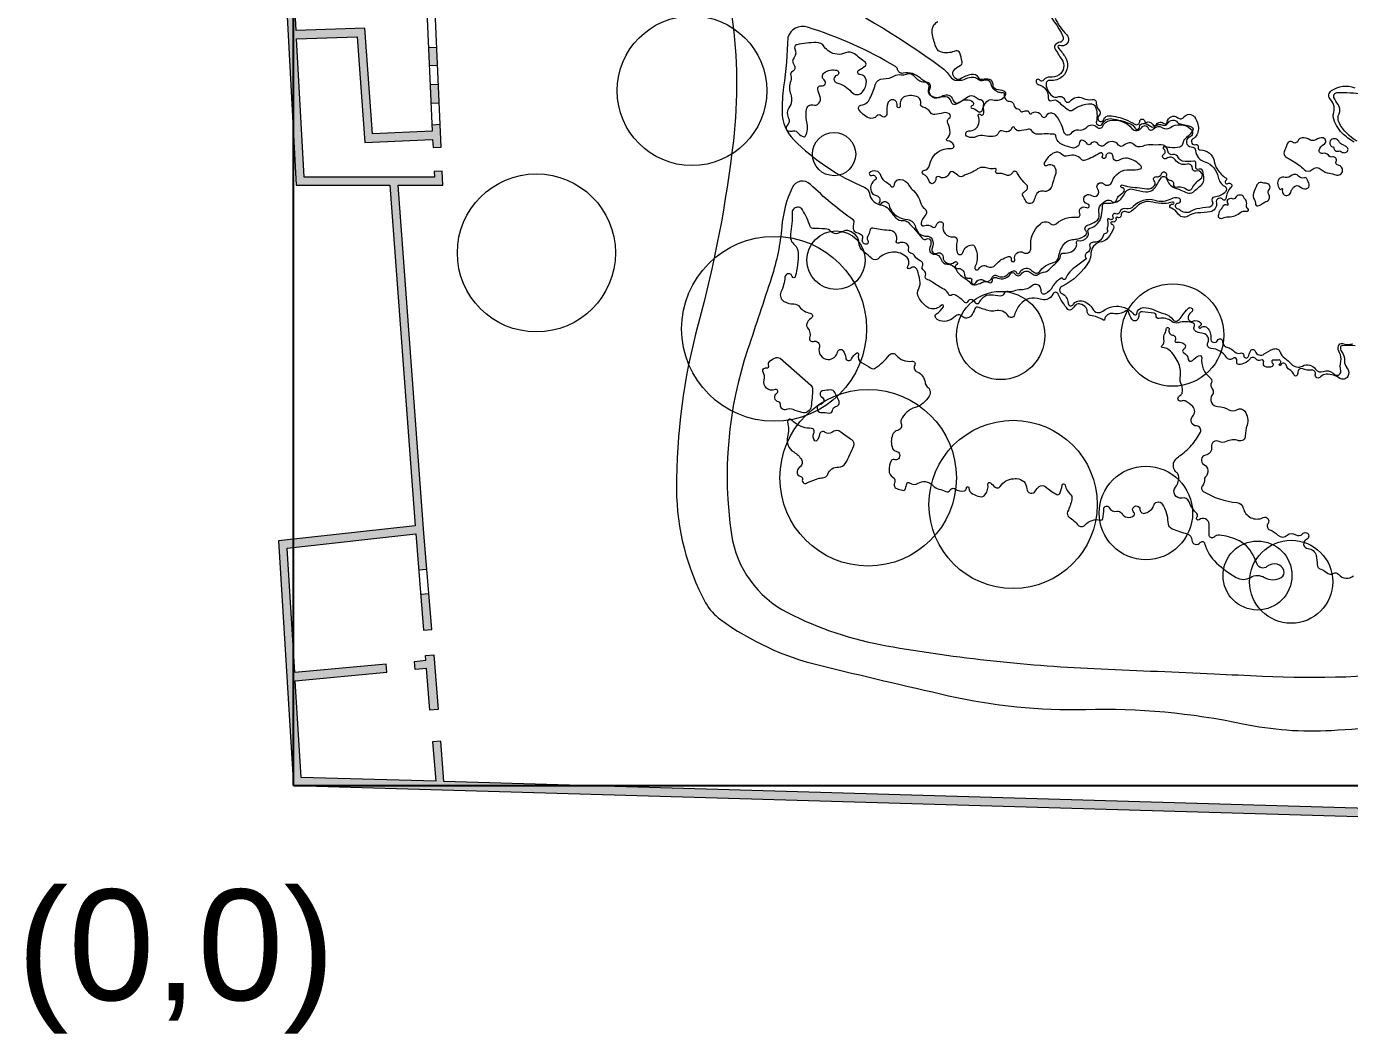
# Model space of a CAD drawing. Header units: millimetres. Extents: x -9917 to 681081, y -8103 to 293101.
# Drawn here: x -9736 to 28966, y -8103 to 21357 of the extents above; entities that cross this region are included whole.
import ezdxf

# ---------------------------------------------------------------- set-up
doc = ezdxf.new("R2010")
doc.units = ezdxf.units.MM
for name, color, linetype in [('archi', 7, 'Continuous'), ('rock', 30, 'Continuous'), ('water', 130, 'Continuous'), ('坐标系', 7, 'Continuous')]:
    doc.layers.add(name, color=color, linetype=linetype)
for name, color, linetype, lineweight in [('archiw', 255, 'Continuous', 0), ('plant', 90, 'Continuous', 0), ('road', 50, 'Continuous', 0)]:
    doc.layers.add(name, color=color, linetype=linetype, lineweight=lineweight)
doc.styles.get("Standard").update_dxf_attribs({"font": 'arial.ttf'})

msp = doc.modelspace()

# ---------------------------------------------------------------- hatches: boundary and pattern name
at = {"layer": 'archiw', "lineweight": 15}
h = msp.add_hatch(color=0, dxfattribs=at)
h.dxf.hatch_style = 1
h.paths.add_polyline_path([(2034, 4766), (1795, 4746), (1880, 3699), (2119, 3718)])
h.paths.add_polyline_path([(2314, 19669), (2074, 19659), (2099, 19109), (2339, 19120)])
h.paths.add_polyline_path([(2266, 20755), (2026, 20745), (2049, 20218), (2289, 20229)])
h.paths.add_polyline_path([(1622, 28506), (1862, 28519), (1811, 29413), (1571, 29399)])
h.paths.add_polyline_path([(1682, 31687), (1443, 31674), (1488, 30867), (1728, 30880)])
h.paths.add_polyline_path([(104122, 127758), (104122, 94953), (102619, 94953), (102619, 94713), (104122, 94713), (104122, 90938), (104362, 90938), (104362, 127758), (104362, 127998), (80583, 127998), (80583, 127758), (80583, 105038), (67095, 105038), (67095, 104566), (64754, 104566), (64754, 119844), (44763, 119844), (44763, 114596), (9495, 114596), (8212, 113274), (5853, 97610), (4160, 93590), (4160, 70024), (959, 66096), (-5863, 66096), (-5863, 42865), (-1639, 42865), (-1639, 37416), (1260, 37416), (1369, 33120), (-2714, 32981), (-1845, 16710), (895, 16710), (1635, 6752), (-2365, 6307), (-1927, -843), (42951, -2155), (43743, -1431), (45440, -1479), (47942, -1548), (47948, -1309), (45686, -1245), (45760, 1407), (45767, 1647), (45812, 3256), (47789, 3201), (47795, 3441), (46586, 3475), (46612, 4388), (46372, 4395), (46346, 3481), (45578, 3503), (45446, -1239), (43653, -1189), (42861, -1912), (2478, -732), (2383, 447), (2143, 428), (2236, -725), (-1701, -610), (-1874, 2219), (808, 2467), (785, 2706), (-1889, 2458), (-2112, 6094), (1653, 6513), (1737, 5466), (1976, 5485), (1891, 6539), (1136, 16710), (2447, 16710), (2428, 17120), (2188, 17110), (2196, 16950), (1118, 16950), (-1617, 16950), (-1834, 20997), (-59, 21057), (161, 17965), (2146, 18053), (2157, 17820), (2396, 17831), (2367, 18495), (2127, 18484), (2135, 18293), (384, 18215), (164, 21305), (-1846, 21237), (-1923, 22670), (1930, 22876), (1943, 22593), (2183, 22604), (2159, 23128), (-1936, 22910), (-2072, 25457), (2021, 25693), (1921, 27463), (1682, 27449), (1768, 25919), (-2084, 25697), (-2461, 32750), (1375, 32880), (1391, 32595), (1630, 32609), (1615, 32888), (1494, 37656), (-1399, 37656), (-1399, 43105), (-5623, 43105), (-5623, 65856), (1073, 65856), (4400, 69938), (4400, 93542), (6086, 97545), (8438, 113162), (9596, 114356), (44763, 114356), (44763, 90288), (43135, 90288), (43135, 90048), (43135, 89171), (43375, 89171), (43375, 90048), (44763, 90048), (44763, 87164), (45003, 87164), (45003, 100934), (64514, 100934), (64514, 87213), (64754, 87213), (64754, 87916), (65867, 87916), (65867, 88156), (64754, 88156), (64754, 101414), (64514, 101414), (64514, 101174), (45003, 101174), (45003, 114356), (45003, 119604), (64514, 119604), (64514, 104326), (64514, 103006), (64754, 103006), (64754, 103712), (64994, 103712), (64994, 104326), (67095, 104326), (67095, 87914), (67575, 87914), (67575, 88154), (67335, 88154), (67335, 104798), (80583, 104798), (80583, 90938), (80823, 90938), (80823, 127758)])
h = msp.add_hatch(color=0, dxfattribs=at)
h.dxf.hatch_style = 1
h.paths.add_polyline_path([(2179, 2972), (1940, 2952), (1951, 2815), (1613, 2783), (1635, 2544), (1970, 2575), (2068, 1359), (2308, 1379)])
h.paths.add_polyline_path([(2034, 4766), (1795, 4746), (1880, 3699), (2119, 3718)])

# ---------------------------------------------------------------- linework, layer by layer
at = {"layer": 'archi', "lineweight": 15}
for points in [[(-5863, 66096), (-5863, 42865), (-1639, 42865), (-1639, 37416), (1260, 37416), (1369, 33120), (-2714, 32981), (-1845, 16710), (895, 16710), (1635, 6752), (-2365, 6307), (-1927, -843), (42951, -2155)], [(1969, 22022), (2135, 18293), (384, 18215), (164, 21305), (-1846, 21237), (-1846, 21237), (-1923, 22670)], [(42861, -1912), (2478, -732), (2383, 447), (2143, 428), (2236, -725), (-1701, -610), (-1874, 2219), (808, 2467), (785, 2706), (-1889, 2458), (-2112, 6094), (1653, 6513), (1880, 3699), (2119, 3718), (1891, 6539), (1136, 16710), (1136, 16710), (2447, 16710), (2428, 17120), (2188, 17110), (2196, 16950), (1118, 16950), (-1617, 16950), (-1834, 20997), (-59, 21057), (161, 17965), (2146, 18053), (2157, 17820), (2396, 17831), (2208, 22033)], [(1973, 2576), (1635, 2544), (1613, 2783), (1951, 2815), (1940, 2952), (2179, 2972), (2308, 1379), (2068, 1359), (1970, 2575)]]:
    msp.add_lwpolyline(points, dxfattribs=at)
at = {"layer": 'archiw', "lineweight": 15}
for p, q in [((2026, 20745), (2266, 20755)), ((2049, 20218), (2289, 20229)), ((2074, 19659), (2314, 19669)), ((2099, 19109), (2339, 19120)), ((2127, 18484), (2367, 18495)), ((1737, 5466), (1976, 5485)), ((1795, 4746), (2034, 4766))]:
    msp.add_line(p, q, dxfattribs=at)
at = {"layer": 'plant', "lineweight": 15}
for centre, radius in [((9731, 19477), 2188), ((13887, 17624), 633), ((5181, 14733), 2312), ((12133, 12512), 2704), ((13945, 14519), 855), ((18759, 12317), 1291), ((23790, 12330), 1499), ((14886, 8154), 2582), ((19125, 7375), 2461), ((23009, 7125), 1366), ((26274, 5295), 1009), ((27259, 5112), 1215)]:
    msp.add_circle(centre, radius, dxfattribs=at)
at = {"layer": 'road', "lineweight": 15}
for points in [[(5295, 45373, 0.117487), (6962, 44868, -0.009858), (8476, 44748, -0.26019), (10039, 43659, -0.071128), (10647, 41771, -0.029523), (10896, 39522, 0.004389), (11473, 29928, -0.052523), (11334, 26055, -0.022956), (11018, 24387, 0.094006), (10894, 21649, -0.064369), (10943, 18013, -0.037371), (9912, 12647, 0.067052), (9279, 7819, 0.124747), (10132, 4501, 0.111289), (10566, 4007, 0.097707), (13458, 2670, 0.003362), (17236, 1780, 0.062606), (21248, 1379, -0.058207), (25845, 961, 0.065974), (28441, 765, 0.015775), (31578, 1041, 0.027374)], [(13018, 22550, -0.047284), (17020, 20168, -0.090689), (17280, 19894, 0.243834), (17482, 19780, 0.114675), (17755, 19833, -0.090373), (17942, 19878, -0.216643), (18090, 19821, 0.309639), (18265, 19787, -0.469609), (18474, 19681, 0.228222), (18649, 19460, 0.084164), (18765, 19427, 0.057719), (18808, 19427, -0.473202), (18866, 19371, 0.180995), (18908, 19222, 0.255358), (19016, 19172, -0.384101), (19143, 19071, 0.313044), (19267, 18945, -0.250683), (19336, 18888, 0.471347), (19411, 18866, -0.231556), (19557, 18885, -0.332852), (19596, 18830, 0.66819), (19649, 18806, -0.515809), (19960, 18742, 0.651192), (20100, 18742, -0.538402), (20342, 18783, -0.069402), (20506, 18548, -0.067005), (20598, 18288, 0.659482), (20835, 18240, -0.285891), (21042, 18330, 0.244231), (21281, 18412, -0.428948), (21582, 18412, 0.542566), (21750, 18443, -0.2548), (21953, 18607, -0.26675), (22602, 18376, 0.519446), (22888, 18404, -0.650484), (23078, 18385, 0.593412), (23227, 18357, -0.390889), (23498, 18396, 0.31012), (23714, 18396, -0.345545), (24326, 18357, -0.559331), (24283, 18118, 0.825089), (24334, 17839, -0.379247), (24460, 17726, 0.296806), (24734, 17393, -0.279591), (25126, 16945, 0.224489), (25309, 16687, -0.496845), (25333, 16513, -0.177061), (25007, 16363, 0.552791), (24948, 16248, -0.55659), (24854, 16068, 0.033517), (24500, 16019, 0.09168), (24337, 15952, -0.319015), (24034, 15966, 0.071886), (23928, 16027, -0.804144), (23955, 16190, 0.869208), (23967, 16338, 0.179327), (23743, 16309, -0.198898), (23277, 16265, 0.294707), (22640, 16086, -0.285254), (22440, 16026, 0.39902), (22239, 15918, -0.4752), (22135, 15878, 0.746968), (22043, 15790, -0.868244), (21947, 15722, 0.820152), (21883, 15682, -0.183426), (21883, 15486, 0.183426), (21883, 15389, -0.502732), (21825, 15299, 0.354684), (21759, 15237, -0.377775), (21542, 15050, 0.08858), (21413, 15028, 0.419454), (21365, 14925, -0.398768), (21284, 14733, 0.512017), (21254, 14592, -0.429697), (21251, 14550, -0.020018), (20941, 14318, 0.084486), (20746, 14129, 0.054554), (20659, 13977, -0.653528), (20584, 13977, 0.44488), (20533, 13993, 0.13462), (20277, 13738, -0.139274), (20067, 13533, -0.603551), (19944, 13615, 0.164031), (19915, 13742, 0.461377), (19692, 13778, -0.181292), (19353, 13656, 0.101833), (19145, 13615, -0.159738), (18979, 13602, 0.378812), (18853, 13536, -0.337403), (18750, 13471, -0.005395), (18476, 13500, 0.221342), (18243, 13422, 0.073413), (18119, 13265, -0.579435), (18036, 13265, 0.245668), (17879, 13366, 0.382062), (17796, 13304, -0.602843), (17718, 13281, 0.060609), (17456, 13491, 0.292001), (17309, 13489, -0.464908), (17249, 13507, 0.170742), (17096, 13671, -0.041705), (16772, 13876, 0.096984), (16629, 13947, -0.434609), (16561, 14075, 0.345134), (16511, 14218, -0.381785), (16475, 14351, 0.460058), (16409, 14505, -0.195962), (16253, 14636, 0.222231), (16127, 14730, -0.433988), (16066, 14832, 0.405488), (15959, 15029, 0.179523), (15780, 15019, -0.656355), (15710, 15085, 0.526382), (15489, 15393, -0.05244), (15235, 15414, 0.002442), (15021, 15454, 0.451919), (14932, 15383, -0.14657), (14876, 15227, 0.327641), (14876, 15100, -0.679921), (14805, 14987, -0.480095), (14723, 15140, 0.339545), (14694, 15253, 0.112999), (14554, 15319, -0.28468), (14464, 15406, -0.115538), (14462, 15563, -0.02368), (14479, 15629, 0.327611), (14460, 15687, -0.040462), (13197, 16738, 0.517845), (12661, 16640, 0.088027), (12358, 15496, -0.058069), (12058, 14012, -0.002144), (11367, 11923, 0.11843), (10887, 6494, 0.242048), (12526, 4212, 0.075076), (15425, 3240, 0.033051), (21698, 2563, -0.001142), (25006, 2419, -0.000488), (26418, 2352, 0.04125), (31287, 2521, 0.076392)], [(12532, 21039, -0.029703), (12413, 19588, 0.039049), (12367, 18856, 0.195015), (12710, 18045, 0.097082), (14784, 16650, -0.256811), (14920, 16479, 0.335439), (15293, 16126, -0.206461), (15476, 16023, 0.022403), (15696, 15758, 0.243447), (15907, 15679, -0.229557), (16052, 15629, -0.033638), (16456, 15170, 0.373586), (16598, 15142, -0.520661), (16718, 15084, -0.149871), (16692, 14888, 0.550153), (16817, 14695, -0.342433), (17023, 14539, 0.341441), (17199, 14405, -0.285856), (17459, 14246, 0.153085), (17693, 14003, -0.088035), (17882, 13852, 0.245201), (18012, 13802, 0.095724), (18213, 13865, -0.25191), (18427, 13865, 0.607369), (18519, 13928, -0.580256), (18629, 14010, 0.125937), (18822, 13978, 0.245205), (19048, 14123, -0.578943), (19177, 14123, 0.569963), (19372, 14120, -0.430525), (19619, 14173, -0.002622), (19733, 14094, 0.317063), (19841, 14094, -0.133551), (20072, 14178, 0.174997), (20136, 14207, -0.009888), (20417, 14473, 0.183243), (20509, 14652, -0.39541), (20597, 14728, 0.105309), (20825, 14766, 0.222146), (20977, 14926, 0.162167), (20977, 15036, -0.562083), (21024, 15091, 0.263078), (21294, 15192, 0.272724), (21319, 15344, -0.441286), (21374, 15454, 0.28928), (21708, 15825, 0.026615), (21742, 16116, -0.449458), (21839, 16192, 0.128472), (22121, 16213, 0.221737), (22379, 16461, -0.403156), (22658, 16591, 0.06725), (23006, 16522, 0.29245), (23311, 16692, -0.01996), (23453, 16931, -0.655239), (23614, 16904, 0.245774), (23851, 16639, -0.014614), (24217, 16489, 0.283663), (24388, 16513, 0.011353), (24644, 16733, 0.241267), (24709, 16903, 0.028003), (24671, 17129, 0.474561), (24569, 17181, -0.549163), (24466, 17248, 0.007594), (24466, 17375, 0.467995), (24410, 17420, -0.097941), (24083, 17420, -0.250089), (23965, 17518, 0.356885), (23793, 17609, -0.453201), (23652, 17717, 0.41061), (23455, 17893, -0.026055), (23143, 17893, 0.11746), (22908, 17850, -0.32104), (22661, 17901, 0.248915), (22523, 17950, 0.142089), (22353, 17871, -0.439524), (22212, 17888, 0.483919), (21822, 17904, -0.498418), (21612, 17918, 0.539659), (21390, 17918, -0.539659), (21299, 17918, 0.140222), (21173, 18026, 0.52864), (21064, 17961, -0.470417), (20851, 17805, -0.030552), (20577, 17891, -0.287793), (20379, 18155, 0.367364), (20331, 18203, 0.040484), (19856, 18203, -0.307238), (19672, 18307, 0.361322), (19573, 18351, -0.046101), (19308, 18302, -0.345432), (19168, 18392, 0.737251), (19092, 18390, -0.333557), (18947, 18277, -0.089848), (18799, 18302, 0.40558), (18708, 18261, -0.30483), (18530, 18137, -0.051563), (18285, 18159, 0.151419), (18057, 18134, -0.207134), (17791, 18134, -0.845359), (17832, 18302, 0.369635), (18123, 18516, 0.156205), (18104, 18752, -0.86701), (18165, 18787, 0.747844), (18272, 18831, -0.04181), (18266, 19104, 0.404913), (18178, 19207, -0.170021), (18040, 19271, 0.370941), (17787, 19286, -0.050653), (17457, 19084, -0.499743), (17313, 19159, 0.35632), (17152, 19300, 0.099801), (16966, 19270, -0.325565), (16714, 19339, -0.299213), (16695, 19550, 0.474996), (16623, 19721, -0.119521), (16412, 19843, 0.245856), (15910, 19988, -0.41899), (15748, 20096, 0.214924), (15684, 20188, 0.059715), (13109, 21335, 0.40794), (12532, 21039, 16.417228)], [(28198, 18097, 0.142221), (27976, 18041, -0.272897), (27806, 18041, 0.142221), (27585, 18097, 0.294574), (27451, 18005, -0.503789), (27306, 17969, 0.508546), (27146, 17927, 0.002132), (27054, 17690, 0.340964), (27095, 17551, 0.033547), (27301, 17422, -0.072389), (27636, 17175, 0.41121), (27873, 17175, -0.41121), (28141, 17175, 0.168794), (28379, 17062, -0.066807), (28564, 17015, 0.501422), (28765, 17139, 0.405169), (28636, 17298, -0.505609), (28574, 17410, 0.600939), (28473, 17539, -0.28763), (28348, 17590, 0.327952), (28189, 17642, -0.573237), (28080, 17739, -0.245902), (28209, 17900, 0.704315), (28198, 18097, 2.937902)], [(28769, 17896, -0.156783), (28654, 17998, 0.440407), (28433, 18044, 0.41398), (28406, 17882, 0.211618), (28487, 17835, -0.400071), (28504, 17815, 0.248729), (28544, 17726, 0.284808), (28653, 17714, -0.322276), (28712, 17704, 0.448933), (28908, 17713, 0.35423), (28908, 17804, 0.125224), (28822, 17868, -0.044765), (28769, 17896, -5.745216)], [(27085, 16938, 0.552008), (26862, 16773, 0.121368), (26917, 16605, 0.553344), (26976, 16605, -0.929186), (27010, 16587, 0.300109), (27033, 16449, 0.218942), (27132, 16409, 0.327043), (27249, 16503, -0.116292), (27331, 16656, -0.413316), (27523, 16668, 0.199481), (27696, 16609, 0.267212), (27773, 16660, 0.275009), (27761, 16816, -0.069818), (27718, 16901, 0.42908), (27653, 16931, -0.336629), (27471, 16980, 0.416335), (27284, 17003, -0.175708), (27085, 16938, -17.144836)], [(26155, 16483, 0.236101), (26183, 16288, -0.171639), (26215, 16171, 0.503179), (26286, 16110, 0.125901), (26421, 16178, -0.125157), (26528, 16233, 0.259254), (26620, 16314, 0.214624), (26611, 16418, -0.300514), (26624, 16597, 0.340614), (26624, 16715, 0.213443), (26522, 16769, -0.039759), (26395, 16789, 0.355931), (26259, 16722, 0.013968), (26155, 16483, 3.441635)], [(25146, 15853, -0.194528), (25211, 16015, 0.095432), (25269, 16104, -0.475876), (25377, 16137, 0.846128), (25414, 16175, -0.776961), (25532, 16322, 0.412203), (25652, 16367, -0.638829), (25869, 16367, 0.057583), (25912, 16297, -0.233802), (25945, 16139, 0.314678), (25983, 16034, -0.867042), (25937, 15941, 0.261533), (25786, 15912, -0.177425), (25426, 15781, 0.109601), (25242, 15740, -0.762091), (25146, 15853, -0.138528)]]:
    msp.add_lwpolyline(points, format="xyb", dxfattribs=at)
at = {"layer": 'rock', "lineweight": 15}
for points in [[(19997, 21869, -0.099757), (20583, 21067, -0.48915), (20493, 20893, 0.140814), (20364, 20829, 0.354002), (20346, 20712, 0.018941), (20549, 20395, -0.413491), (20469, 19941, -0.18235), (20196, 19871, 0.270413), (20025, 19795, -0.511844), (19895, 19795, 0.527553), (19813, 19793, 0.522719), (19870, 19655, -0.383729), (20150, 19261, 0.605612), (20257, 19189, -0.328616), (20444, 19162, 0.04504), (20741, 18918, 0.307561), (20871, 18918, -0.05315), (21092, 19036, -0.105289), (21417, 19093, -0.287888), (21524, 19021, -0.167279), (21560, 18581, 0.906354), (21741, 18516, -0.331389), (22009, 18658, -0.052243), (22533, 18519, -0.173345), (22691, 18384, 0.766648), (22822, 18419, -0.412044), (22922, 18519, -0.180751), (23148, 18436, 0.371801), (23274, 18436, -0.291463), (23506, 18470, 0.380569), (23636, 18511, -0.225929), (23796, 18617, -0.27982), (23927, 18561, 0.208344), (24020, 18506, -0.068015), (24346, 18419, -0.430889), (24382, 18321, -0.128798), (24202, 18112, 0.211679), (24083, 17918, -0.306228), (24005, 17831, -0.095919), (23713, 17814, -0.017977), (23556, 17840, 0.922579), (23534, 17767, 1.454076)], [(14926, 17084, -0.572928), (15251, 17005, 0.202942), (15422, 16798, -0.113379), (15552, 16689, 0.715253), (15652, 16721, -0.415844), (15819, 16882, -0.27917), (16077, 16718, 0.097839), (16176, 16589, -0.151316), (16426, 16181, 0.189276), (16533, 16032, -0.474467), (16555, 15828, 0.148607), (16432, 15591, 0.572952), (16507, 15527, -0.236965), (16782, 15488, 0.528539), (16867, 15520, -0.237476), (16967, 15640, -0.623487), (17081, 15543, 0.525044), (17373, 15205, -0.520242), (17488, 15075, 0.119269), (17488, 14748, 0.786881), (17654, 14748, -0.344538), (17930, 14966, -0.268227), (17992, 14931, -0.256094), (18009, 14329, 0.999362), (18124, 14269, -0.434099), (18367, 14339, 0.375769), (18608, 14381, -0.167214), (18993, 14625, -0.585223), (19069, 14542, 1.377398), (19177, 14542, -0.686476), (19424, 14743, 0.614114), (19645, 14888, -0.249252), (19922, 15588, -0.367937), (20223, 15588, 0.367937), (20385, 15588, -0.206857), (21001, 15776, 0.594389), (21077, 15885, -0.763196), (21269, 16057, 1.227631), (21308, 16160, -1.287652), (21421, 16414, 0.89258), (21604, 16599, -0.935626), (21773, 16756, 0.551506), (22023, 16819, -0.3488), (22545, 17164, 0.082208), (22844, 17188, 0.55888), (22871, 17271, 0.169745), (22475, 17500, 0.205045), (22232, 17447, -0.616576), (22049, 17543, 1.019363), (21836, 17543, -1.35225), (21743, 17570, 0.809619), (21660, 17653, -0.058016), (21238, 17444, -0.310135), (21112, 17477, 0.312304), (20739, 17573, -0.309892), (20543, 17623, 0.348165), (20323, 17663, 0.157096), (20034, 17364, 0.767705), (20114, 17294, -0.488257), (20357, 17214, -0.174207), (20357, 17008, 0.022406), (20257, 16686, -0.404876), (20011, 16536, 0.380759), (19788, 16413, -0.010043), (19728, 16254, -0.365505), (19585, 16177, -0.224851), (19500, 16243, 0.016403), (19416, 16393, -0.374427), (19435, 16506, 0.007464), (19515, 16573, 0.459515), (19515, 16729, -0.102386), (19246, 17078, 0.625169), (19106, 17078, -0.426393), (18910, 17015, 0.161486), (18684, 17055, -0.67386), (18627, 17151, 0.722331), (18591, 17204, -0.138892), (18414, 17204, 0.037214), (18267, 17234, 0.192701), (18087, 17188, -0.090141), (17787, 17041, 0.093637), (17666, 16981, -0.335892), (17538, 16981, 0.027722), (17361, 17100, 0.48697), (17257, 17060, -0.32544), (17078, 16926, -0.15636), (16968, 16959, 0.607348), (16866, 16905, -0.251435), (16796, 16771, -0.51415), (16678, 16815, 0.209553), (16497, 17040, -0.747006), (16517, 17144, 0.340943), (16681, 17299, -0.341798), (17206, 17789, -0.046657), (17327, 17789, 0.579557), (17391, 17880, 0.258202), (17206, 18015, -0.658602), (17190, 18071, 0.219612), (17281, 18260, 0.127362), (17217, 18527, -0.400495), (17257, 18672, 0.551414), (17261, 18800, 0.212105), (17085, 18830, -0.024754), (16832, 18780, -0.30314), (16710, 18837, 0.210661), (16481, 18999, -0.447289), (16423, 19097, 0.365384), (16346, 19286, 0.217153), (15961, 19306, 0.380228), (15826, 19040, -1.297718), (15731, 19040, 0.684873), (15522, 19191, 0.171998), (15465, 19118, 0.102998), (15431, 18807, -0.737443), (15269, 18739, 0.468519), (15137, 18739, -0.332189), (14897, 18682, -0.081382), (14728, 18790, -0.071157), (14616, 18924, -0.535389), (14674, 19053, 0.239912), (14938, 19245, 0.051513), (15093, 19651, -0.343674), (15327, 19827, 0.136419), (15653, 19912, -0.177265), (15848, 19946, 0.147972), (16010, 19966, -0.368084), (16242, 19895, 0.249239), (16524, 19738, -0.522481), (16650, 19548, 0.351737), (16714, 19339, 0.29726), (17074, 19333, -0.507589), (17358, 19220, 0.550822), (17580, 19148, -0.362616), (17947, 19148, -0.635968), (17916, 19031, 0.834399), (17916, 18966, -0.146593), (18091, 18877, 0.581596), (18228, 18918, -0.131022), (18355, 19158, -0.278401), (18533, 19210, 0.131959), (18729, 19210, 0.200574), (18903, 19345, 0.47763), (18856, 19465, 0.033692), (18643, 19517, -0.384095), (18539, 19648, 0.154361), (18516, 19745, 0.195714), (18435, 19804, 0.126418), (18228, 19804, -0.344567), (18118, 19853, 0.327118), (17908, 19953, 0.09693), (17573, 19818, -0.295852), (17466, 19818, -0.179789), (17366, 19953, -0.2455), (17390, 20073, -0.127982), (17577, 20211, 0.371951), (17635, 20325, 0.015311), (17564, 20586, 0.44011), (17448, 20641, -0.133607), (17070, 20595, -0.272505), (16868, 20758, -0.047381), (16758, 21163, -0.321399), (16922, 21500, 0.074829)], [(13047, 18143, 0.185795), (13094, 18565, -0.128873), (13094, 18964, -0.422979), (13264, 19060, 0.627197), (13479, 19297, -0.050545), (13413, 19526, -0.549232), (13516, 19622, 0.826089), (13598, 19793, -0.50452), (13598, 20000, -0.223106), (13968, 20074, -0.783369), (13968, 19926, 0.783369), (13968, 19711, -0.162014), (14390, 19445, 0.473369), (14723, 19445, 0.173364), (14834, 19756, 0.40294), (14649, 19948, -0.760742), (14617, 20081, 0.044838), (14804, 20206, 0.476847), (14804, 20303, 0.008228), (14481, 20556, 0.274017), (14224, 20585, -0.258493), (13741, 20626, -0.0988), (13602, 20764, 0.258138), (13365, 20888, 0.043158), (12800, 20824, 0.505497), (12742, 20698, -0.307893), (12718, 20454, 0.361792), (12718, 20224, -0.502827), (12674, 20043, 0.401849), (12621, 19920, -0.18148), (12621, 19763, 0.18148), (12621, 19372, -0.251444), (12569, 18981, 0.28512), (12549, 18696, -0.330287), (12510, 18447, 0.609264), (12556, 18300, 0.086869), (12696, 18300, -0.292294), (12841, 18239, 0.182888), (13004, 18127, 0.308685), (13047, 18143, 0.06915)], [(29189, 18005, -0.154164), (28660, 18546, -0.23867), (28660, 18805, 0.298037), (28630, 19074, -0.085505), (28511, 19282, -0.506199), (28604, 19422, -0.053527), (29362, 19376, -0.181525)], [(15117, 16886, 0.457356), (15003, 16478, 0.226304), (15098, 16421, -0.554033), (15207, 16203, 1.020374), (15264, 16170, -0.700215), (15501, 16132, 0.220594), (15733, 15810, 0.093105), (16042, 15706, -0.322394), (16274, 15483, 0.370355), (16596, 15224, -0.283033), (16757, 15132, -0.254451), (16757, 14873, 0.73193), (16900, 14724, -0.558062), (17075, 14613, 0.658352), (17411, 14466, -1.21715), (17465, 14380, 0.905222), (17492, 14277, -0.453685), (17699, 14106, 0.474189), (17843, 13995, -0.621392), (17912, 13912, 1.001405), (18032, 13858, -0.464594), (18272, 13927, 0.490242), (18506, 14004, -0.466241), (18665, 14064, 0.35376), (18982, 14118, -0.167234), (19135, 14205, -0.371324), (19228, 14151, 0.711534), (19324, 14151, -0.512599), (19636, 14244, 0.01776), (19753, 14160, 0.396692), (19894, 14184, -0.178426), (20305, 14448, 0.30274), (20449, 14598, -0.104467), (20601, 14973, -0.202426), (20822, 15117, -0.021781), (20984, 15139, 0.176915), (21259, 15269, 0.410687), (21259, 15369, -0.257141), (21231, 15469, -0.265554), (21304, 15547, 0.048442), (21540, 15648, 0.345269), (21640, 15879, -0.2309), (21692, 16138, -0.155441), (21885, 16274, -0.281547), (22006, 16244, 0.571573), (22151, 16281, -0.207931), (22309, 16469, 0.257178), (22379, 16570, 0.430936), (22318, 16640, -1.233355), (22338, 16718, 0.085705), (22482, 16675, -0.000946), (23036, 16608, 0.27138), (23261, 16705, 0.359024), (23253, 16840, -0.728001), (23322, 16963, 0.388176), (23466, 17049, -0.98283), (23610, 17009, 0.481403), (23723, 16858, -0.470774), (23815, 16739, 0.550597), (23893, 16660, -0.228399), (24207, 16588, 0.480067), (24362, 16622, -0.13614), (24609, 16899, 0.39282), (24649, 17056, 0.362008), (24471, 17127, -0.536179), (24369, 17207, 0.525088), (24218, 17330, -0.323093), (23864, 17456, 0.420575), (23615, 17499, -1.061595), (23534, 17625, 0.589326), (23534, 17767)], [(14926, 17084, 0.676878), (14993, 17001, -0.578195), (15117, 16886)], [(29128, 12019, 0.037496), (28741, 12019, 0.350017), (28700, 11981, 0.199704), (28732, 11852, -0.169099), (28819, 11575, 0.185892), (28890, 11373, -0.314939), (28914, 11116, -0.43662), (28685, 11062, 0.14856), (28287, 11183, 0.22409), (28119, 11104, -0.807932), (27967, 11183, 0.526589), (27868, 11301, -0.132893), (27598, 11345, 0.475645), (27466, 11280, -0.017275), (27433, 11156, -0.743574), (27345, 11156, 0.208213), (27201, 11326, -0.239067), (27123, 11430, 0.732995), (26950, 11453, -1.426642), (26920, 11483, 0.890486), (26881, 11600, -0.103481), (26744, 11600, 0.822427), (26708, 11515, -0.565583), (26702, 11413, -0.248921), (26489, 11413, -0.399941), (26453, 11521, 0.717774), (26371, 11600, -0.364458), (26224, 11633, 0.493901), (26056, 11633, -0.233149), (25725, 11469, -0.445927), (25666, 11534, 0.052932), (25666, 11613, 0.617581), (25561, 11652, -0.463457), (25371, 11675, 0.237281), (24916, 11937, -0.547599), (24821, 12106, 0.511341), (24689, 12375, -0.034984), (24495, 12422, -0.481402), (24428, 12600, 0.466139), (24401, 12675, 0.164533), (23959, 12689, -0.248025), (23767, 12727, 0.231066), (23396, 12812, -0.54318), (23306, 12899, 0.451856), (23249, 12972, -0.021273), (22904, 13009, 0.493899), (22801, 12909, -0.175062), (22774, 12795, -0.541727), (22597, 12795, -0.069737), (22496, 13009, 0.497248), (22423, 13036, -0.187223), (22051, 12959, 0.414069), (21798, 12778, -0.528701), (21769, 12765, 0.099455), (21384, 12902, -0.261845), (21309, 12959, -0.104903), (21292, 13046, 0.194199), (21261, 13129, 0.132607), (21087, 13237, 0.255219), (20967, 13211, 0.038981), (20837, 13082, -0.46042), (20725, 13082, -0.075327), (20446, 13530, 0.657823), (20290, 13530, -0.218461), (20116, 13374, -0.166796), (19913, 13379, 0.317499), (19329, 13226, 0.108877), (19167, 12916, -0.654338), (18983, 12889, 0.332784), (18603, 13036, -0.137438), (18429, 13036, -0.022644), (18097, 13145, 0.438854), (18008, 13101, -0.107837), (17892, 12885, -0.452513), (17629, 12883, 0.445971), (17440, 12883, -0.279429), (16987, 12745, -0.213321), (16853, 12852, -0.392784), (16880, 12951, 0.116592), (17086, 13157, 0.905695), (17028, 13202, -0.279675), (16698, 13109, -0.10849), (16573, 13175, -0.089526), (16365, 13428, -0.260644), (16365, 13689, 0.186078), (16400, 13929, 0.010873), (16325, 14223, 0.565771), (16115, 14281, -0.900705), (16043, 14343, 0.35709), (16022, 14594, 0.228376), (15595, 14752, 0.164521), (15176, 14564, -0.392223), (15000, 14564, 0.025923), (14747, 14775, -0.243805), (14615, 15049, 0.181159), (14563, 15201, 0.131258), (14317, 15378, 0.18277), (14193, 15378, 0.005968), (14016, 15308, -0.309506), (13805, 15354, 0.195494), (13625, 15437, 0.003321), (13266, 15450, -0.311533), (13192, 15504, 0.05368), (12962, 15993, 0.46312), (12718, 16031, 0.222463), (12662, 15906, -0.046795), (12614, 15279, 0.269173), (12729, 14969, -0.22418), (12840, 14732, -0.060996), (12755, 14043, -0.781053), (12664, 14043, 0.436781), (12524, 14119, 0.302451), (12450, 14024, -0.09138), (12335, 13588, 0.402391), (12430, 13308, 0.119307), (12710, 13239, -0.233298), (12879, 13155, 0.194054), (13184, 12972, -0.713654), (13212, 12815, 0.198182), (13089, 12660, 0.243945), (13114, 12537, -0.241492), (13174, 12246, 0.606809), (13283, 12144, -0.62004), (13458, 11974, 0.506815), (13719, 11615, 0.358802), (13990, 11836, -0.655383), (14156, 11872, -0.141604), (14230, 11664, 0.798977), (14402, 11636, -0.16903), (14551, 11805, -0.706734), (14603, 11759, 0.380599), (14688, 11530, -0.02723), (14956, 11368, 0.308469), (15104, 11368, 0.077493), (15502, 11742, -0.487856), (15707, 11742, 0.276455), (16163, 11566, -0.626627), (16247, 11448, 0.4525), (16318, 11255, -0.293016), (16548, 10941, 0.218395), (16614, 10819, -0.376413), (16671, 10542, -0.191174), (16258, 10211, 0.219632), (15849, 9845, 0.207055), (15849, 9746, -0.470189), (15743, 9536, 0.193546), (15620, 9452, 0.052203), (15601, 9415, 0.190439), (15601, 9015, 0.260274), (15706, 8929, -1.086669), (15642, 8685, 0.385856), (15556, 8649, 0.115622), (15495, 8362, 0.260065), (15606, 8172, -0.396183), (15656, 8000, 0.453296), (15721, 7839, 0.022574), (15889, 7788, 0.416146), (15980, 7842, 0.00223), (16013, 7981, -0.556853), (16095, 8008, 0.33255), (16352, 7995, -0.175456), (16552, 8044, -0.186542), (16782, 7926, 0.153542), (16957, 7822, -0.050774), (17159, 7752, 0.398228), (17281, 7793, -0.456309), (17431, 7827, 0.223874), (17699, 7775, 0.347834), (17758, 7852, -1.016432), (17835, 7852, 0.292451), (17937, 7686, 0.039987), (18148, 7604, 0.322063), (18312, 7661, 0.185474), (18389, 7967, -0.695411), (18464, 8006, 0.003703), (18600, 7883, 0.458919), (18749, 7904, -0.237479), (19133, 8128, -0.018827), (19229, 8131, -0.406986), (19526, 7834, 0.770719), (19782, 7770, -0.092122), (19887, 7898, -0.365593), (20067, 7898, 0.047487), (20402, 7666, 0.442219), (20490, 7695, 0.07519), (20556, 7936, -0.889943), (20651, 7936, 0.1935), (20786, 7688, -0.279951), (20844, 7520, -0.060615), (20721, 7161, 0.370396), (20761, 7007, -0.058471), (21032, 6768, 0.445754), (21223, 6768, -0.269541), (21690, 6919, 0.406849), (21749, 6956, 0.068824), (21778, 7242, -0.827543), (21940, 7279, 0.378084), (22160, 7176, -0.354373), (22293, 7121, 0.475202), (22659, 7051, 0.465914), (22659, 7140, -1.522762), (22836, 7228, 0.532817), (23009, 7125, 0.0412), (23149, 7206, 0.193486), (23234, 7335, -0.661212), (23485, 7387, -0.154497), (23647, 6859, 0.311999), (23780, 6664, 0.017643), (24215, 6513, -0.316618), (24357, 6330, 0.714192), (24600, 6259, -0.63569), (24728, 6236, 0.143545), (25078, 5661, 0.051252), (25648, 5240, 0.273557), (26070, 5240, -0.275335), (26478, 5238, 0.277114), (26968, 5238, 0.350515), (27045, 5447, 0.263311), (26848, 5626, 0.233045), (26550, 5555, -0.506781), (26263, 5626, 0.015309), (26143, 5895, 0.183323), (25672, 6343, 0.071804), (25164, 6474, 0.219042), (25002, 6420, -0.671226), (24859, 6486, 0.020502), (24859, 6796, 0.623293), (24565, 6926, -0.967324), (24500, 6998, 0.425553), (24500, 7107, -0.111175), (24274, 7449, 0.370677), (24067, 7562, -0.714639), (23875, 7881, 0.230195), (23962, 8224, 0.176734), (23913, 8303, -0.412552), (23868, 8671, -0.076961), (23997, 8793, 0.063902), (24348, 9107, 0.062088), (24602, 9488, 0.549911), (24493, 9670, -0.656678), (24378, 9954, 0.40971), (24378, 10238, 0.071122), (24163, 10401, 0.260189), (24068, 10401, -0.815041), (23964, 10522, -0.110905), (24021, 10570, 0.216512), (24075, 10639, 0.181566), (24048, 10874, -0.161168), (24015, 11088, 0.137481), (23972, 11484, 0.095823), (23732, 11857, 0.201016), (23490, 11962, -0.710129), (23474, 12012, 0.30841), (23538, 12210, -0.230715), (23567, 12377, 0.171715), (23605, 12508, -1.211152), (23687, 12497, 0.467827), (23790, 12330, -0.545934), (23862, 12172, 0.6076), (23891, 12122, -0.075746), (24085, 12100, -0.675059), (24109, 11904, 0.590052), (24109, 11818, -0.227741), (24250, 11619, 0.630604), (24369, 11585, -0.109512), (24559, 11725, -0.577709), (24641, 11665, 0.264691), (24892, 11081, -0.349423), (24927, 10945, 0.278305), (24951, 10752, -0.34548), (24951, 10583, 0.62356), (25118, 10237, -0.139424), (25439, 10144, 0.287529), (25673, 10144, -0.390252), (25903, 10101, -0.247132), (25968, 9691, 0.08191), (25917, 9381, -0.5126), (25720, 9239, 0.197228), (25362, 9216, -0.23164), (25150, 9216, 0.60412), (24929, 9054, -0.413191), (24752, 8815, 0.717526), (24705, 8547, -0.530484), (24741, 8174, 0.26711), (24719, 8116, -0.224459), (24664, 7922, 0.463446), (24688, 7758, 0.116634), (25671, 7429, -0.323882), (25857, 7267, 0.482602), (26440, 6989, -0.782977), (26583, 6819, 0.481831), (26635, 6629, -0.088633), (26869, 6474, 0.399156), (27143, 6474, -0.364842), (27393, 6489, 0.402667), (27590, 6514, -1.294116), (27709, 6352, 0.798025), (27752, 6086, -0.334998), (27991, 5879, -0.048978), (28022, 5614, 0.329834), (28123, 5481, -0.121746), (28297, 5381, 0.334008), (28492, 5357, -0.368833), (28653, 5327, 0.420333), (29083, 5287, 0.239853)], [(12308, 11655), (13209, 10859, -0.227385), (13260, 10740, -0.017887), (13219, 10242, -0.463975), (12949, 10063, -0.018235), (12688, 10150, 0.180939), (12491, 10150, -0.569762), (12326, 10283, 0.395828), (12262, 10374, -0.675389), (12216, 10630, 0.924506), (12161, 10735, -0.626405), (11841, 11014, 0.193392), (11814, 11248, -0.651809), (11905, 11367, 0.642869), (11974, 11454, -0.299824), (11982, 11531, -0.127242), (12157, 11658, -0.200079), (12308, 11655, -1.365603)], [(13515, 10529, -0.738873), (13487, 10299, 0.899449), (13505, 10066, -0.019739), (13747, 10049, 0.420508), (13842, 10126, -0.331925), (13940, 10236, 0.491637), (14026, 10411, -0.00358), (13911, 10650, 0.306706), (13784, 10725, 0.02083), (13562, 10702, 0.653324), (13515, 10529, 0.606984)], [(13114, 8016), (13420, 8129, -0.09098), (13551, 8151, 0.326267), (13709, 8264, -0.346099), (14016, 8467, 0.298217), (14224, 8580, 0.027405), (14463, 9089, 0.35944), (14409, 9261, -0.023995), (14088, 9491, 0.365341), (13818, 9483, -0.382437), (13628, 9483, 0.613933), (13465, 9419, -0.179482), (13375, 9234, -0.400279), (13329, 9234, -0.348182), (13298, 9460, 0.584096), (13216, 9600, -0.15939), (12768, 9741, -0.053156), (12648, 9847, 0.785185), (12528, 9781, -0.130722), (12528, 9352, 0.335691), (12709, 8909, -0.120407), (12936, 8687, -0.393361), (12895, 8479, 0.191284), (12809, 8343, 0.412208), (12913, 8190, -0.449536), (12963, 8105, 0.800527), (13114, 8016, -0.219493)]]:
    msp.add_lwpolyline(points, format="xyb", dxfattribs=at)
at = {"layer": 'water', "lineweight": 15}
for points in [[(20353, 21603, 0.096779), (20690, 21121, -0.53057), (20636, 20806, -0.20157), (20486, 20802, 0.773497), (20442, 20741, -0.021293), (20636, 20484, -0.375879), (20569, 19894, -0.217692), (20212, 19780, 0.490972), (20088, 19654, 0.180876), (20264, 19326, 0.290128), (20434, 19299, -0.454098), (20641, 19201, 0.618531), (20795, 19172, -0.362771), (21166, 19257, 0.174116), (21437, 19223, -0.503876), (21559, 19117, 0.218028), (21628, 18928, -0.411401), (21628, 18735, 1.267008), (21782, 18641, -0.352379), (21944, 18747, -0.07134), (22416, 18633, -0.043733), (22683, 18497, 0.582597), (22829, 18577, -0.983729), (22974, 18577, 0.555612), (23017, 18552, -0.403806), (23200, 18496, 0.573464), (23324, 18494, -0.482817), (23533, 18520, 0.63942), (23635, 18558, -0.613519), (23944, 18688, 0.435715), (24124, 18709, -0.508331), (24432, 18709, -0.163501), (24545, 18352, -0.254277), (24384, 18069, 0.920632), (24471, 17901, -0.667824), (24540, 17831, 0.541369), (24599, 17745, -0.37339), (25011, 17402, 0.107624), (25101, 17175, 0.096428), (25349, 16926, -0.530711), (25349, 16853, 0.993383), (25409, 16764, -0.915936), (25501, 16647, 0.194416), (25350, 16317, -0.698539), (25267, 16290, 0.800565), (25070, 16199, -0.438673), (24886, 15936, -0.017287), (24532, 15902, 0.120441), (24239, 15810, -0.423887), (23942, 15888, 0.198421), (23754, 16037, -1.011374), (23789, 16155, 1.355469), (23789, 16220, -0.064563), (23535, 16177, -0.082711), (23209, 16217, 0.282297), (22748, 16094, -0.073817), (22525, 15919, -0.302764), (22458, 15924, 0.633487), (22285, 15836, -0.609834), (22173, 15774, 0.719876), (22135, 15745, -0.644345), (22027, 15642, 1.065714), (22005, 15576, -0.463168), (22066, 15449, -0.053044), (21909, 15180, -0.196031), (21716, 15061, 0.37733), (21394, 14668, -0.137275), (21356, 14508, -0.154211), (20551, 13751, 0.628257), (20551, 13547, -0.281565), (20733, 13266, 0.745076), (20886, 13224, -0.315555), (21134, 13330, -0.221054), (21456, 13088, 0.470271), (21746, 13029, -0.266378), (22386, 13132, -0.132081), (22660, 12935, 0.667617), (22745, 12960, -0.38164), (22934, 13132, -0.112309), (23254, 13063, 0.040301), (23562, 12948, -0.173979), (23807, 12772, 0.438502), (23947, 12753, 0.075205), (24073, 12892, -0.048401), (24249, 13110, -1.15848), (24335, 12995, 0.319182), (24246, 12811, 0.48384), (24383, 12736, -0.309243), (24615, 12688, -0.60092), (24584, 12593, 1.369334), (24612, 12540, -0.419285), (24805, 12540, -0.234281), (24905, 12233, 0.865789), (25104, 12175, -0.810564), (25252, 12141, 0.379283), (25406, 11962, -0.101209), (25477, 11937, -0.050287), (25614, 11835, 0.281424), (25774, 11804, -0.556006), (25873, 11728, 0.82915), (25997, 11692, 0.036169), (26067, 11857, -0.715458), (26205, 11857, 0.511726), (26472, 11776, -0.079494), (26751, 11925, -0.41678), (26934, 11835, 0.162647), (27072, 11652, -0.060812), (27265, 11481, 0.346142), (27590, 11423, -0.382124), (27974, 11328, 0.361595), (28195, 11265, -0.309906), (28484, 11211, 0.231348), (28629, 11161, 0.445761), (28710, 11278, -0.115321), (28710, 11563, 0.192153), (28673, 11809, -0.193407), (28643, 12011, -0.420569), (28757, 12079, 0.114298), (29061, 12071, -0.300073)], [(29104, 17971, -0.067423), (28751, 18239, -0.138846), (28487, 18709, -0.152114), (28493, 18798, 0.289369), (28410, 19219, -0.45872), (28437, 19480, -0.246468), (29119, 19566, -0.005149)]]:
    msp.add_lwpolyline(points, format="xyb", dxfattribs=at)
at = {"layer": '坐标系'}
for points in [[(-1927, -843), (-1927, 125546)], [(-1927, -843), (128501, -843)]]:
    msp.add_lwpolyline(points, dxfattribs=at)

# ---------------------------------------------------------------- texts
at = {"layer": '坐标系', "lineweight": 53}
msp.add_text('(0,0)', height=3240.5, dxfattribs=at).set_placement((-10016, -7128))

doc.saveas('drawing.dxf')
